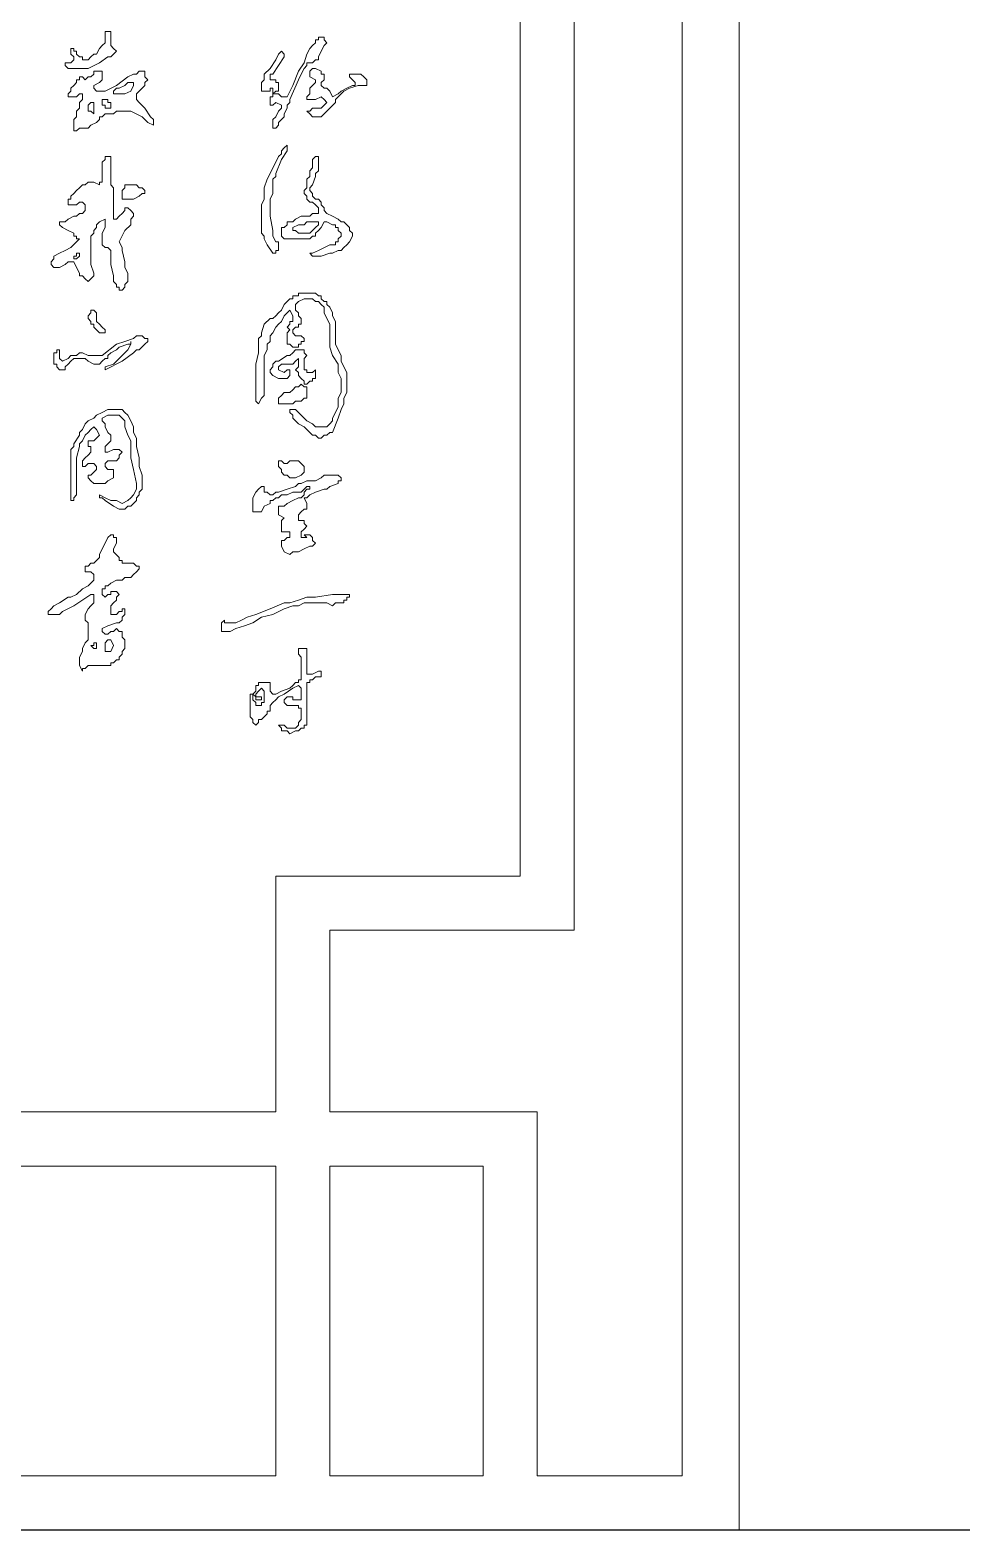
# Model space of a CAD drawing. Extents: x -66030 to 95157, y -13132 to 45879.
# Drawn here: x -44351 to -43072, y 24423 to 26483 of the extents above; entities that cross this region are included whole.
import ezdxf

# ---------------------------------------------------------------- set-up
doc = ezdxf.new("R2010")
doc.units = 0
doc.header["$LTSCALE"] = 100
doc.header["$MEASUREMENT"] = 0
doc.layers.get('0').update_dxf_attribs({"linetype": 'CONTINUOUS'})
doc.layers.add('3', color=11, linetype='CONTINUOUS')

msp = doc.modelspace()

# ---------------------------------------------------------------- linework, layer by layer
at = {"lineweight": 0}
for points in [[(-43376.7, 29164.4), (-43376.7, 29086.3), (-43376.7, 24496.8), (-43376.7, 24422.6), (-43454.8, 24422.6), (-45423.4, 24422.6), (-45497.6, 24422.6), (-45497.6, 24496.8), (-45497.6, 29086.3), (-45497.6, 29164.4), (-45497.6, 29164.4), (-43376.7, 29164.4), (-43376.7, 29164.4)], [(-43728.2, 28590.2), (-43654, 28590.2), (-43654, 28664.5), (-43654, 29086.3), (-43454.8, 29086.3), (-43454.8, 24496.8), (-43654, 24496.8), (-43654, 24922.5), (-43654, 24996.8), (-43728.2, 24996.8), (-43939.1, 24996.8), (-43939.1, 25246.7), (-43677.4, 25246.7), (-43603.2, 25246.7), (-43603.2, 25320.9), (-43603.2, 28266), (-43603.2, 28301.2), (-43603.2, 28340.3), (-43939.1, 28340.3), (-43939.1, 28590.2), (-43728.2, 28590.2)], [(-44302.4, 26434.1), (-44302.4, 26434.1), (-44302.4, 26438.1), (-44302.4, 26438.1), (-44298.5, 26438.1), (-44294.6, 26438.1), (-44290.7, 26442), (-44290.7, 26442), (-44290.7, 26442), (-44290.7, 26445.9), (-44290.7, 26445.9), (-44294.6, 26449.8), (-44294.6, 26449.8), (-44294.6, 26453.7), (-44294.6, 26457.6), (-44294.6, 26457.6), (-44290.7, 26457.6), (-44290.7, 26453.7), (-44286.8, 26453.7), (-44286.8, 26449.8), (-44282.8, 26445.9), (-44278.9, 26445.9), (-44278.9, 26442), (-44275, 26442), (-44271.1, 26442), (-44267.2, 26445.9), (-44267.2, 26445.9), (-44263.3, 26449.8), (-44259.4, 26449.8), (-44255.5, 26457.6), (-44251.6, 26461.5), (-44247.7, 26465.4), (-44247.7, 26469.3), (-44247.7, 26473.2), (-44247.7, 26473.2), (-44247.7, 26477.1), (-44247.7, 26481), (-44247.7, 26481), (-44243.8, 26481), (-44243.8, 26481), (-44243.8, 26481), (-44239.9, 26481), (-44239.9, 26481), (-44239.9, 26477.1), (-44239.9, 26477.1), (-44239.9, 26473.2), (-44239.9, 26469.3), (-44239.9, 26461.5), (-44239.9, 26461.5), (-44236, 26457.6), (-44232.1, 26453.7), (-44232.1, 26453.7), (-44232.1, 26453.7), (-44232.1, 26453.7), (-44236, 26449.8), (-44236, 26449.8), (-44239.9, 26445.9), (-44243.8, 26445.9), (-44255.5, 26438.1), (-44271.1, 26430.2), (-44275, 26430.2), (-44278.9, 26430.2), (-44282.8, 26430.2), (-44290.7, 26430.2), (-44294.6, 26430.2), (-44298.5, 26430.2), (-44298.5, 26430.2), (-44302.4, 26434.1)], [(-44017.2, 26352.1), (-44017.2, 26356), (-44017.2, 26359.9), (-44013.3, 26363.8), (-44009.4, 26371.7), (-44005.5, 26375.6), (-44005.5, 26379.5), (-44013.3, 26383.4), (-44017.2, 26379.5), (-44021.1, 26379.5), (-44021.1, 26383.4), (-44021.1, 26383.4), (-44021.1, 26387.3), (-44021.1, 26391.2), (-44021.1, 26391.2), (-44017.2, 26391.2), (-44017.2, 26395.1), (-44013.3, 26395.1), (-44013.3, 26395.1), (-44009.4, 26395.1), (-44005.5, 26391.2), (-44001.6, 26391.2), (-43997.7, 26391.2), (-43997.7, 26391.2), (-43997.7, 26391.2), (-43989.9, 26406.8), (-43982.1, 26426.3), (-43974.3, 26438.1), (-43970.4, 26449.8), (-43966.5, 26457.6), (-43962.6, 26461.5), (-43958.7, 26465.4), (-43958.7, 26469.3), (-43958.7, 26469.3), (-43954.7, 26469.3), (-43954.7, 26473.2), (-43950.8, 26473.2), (-43950.8, 26473.2), (-43946.9, 26473.2), (-43946.9, 26469.3), (-43946.9, 26469.3), (-43943, 26465.4), (-43946.9, 26461.5), (-43946.9, 26461.5), (-43950.8, 26453.7), (-43954.7, 26445.9), (-43954.7, 26442), (-43954.7, 26442), (-43958.7, 26442), (-43962.6, 26438.1), (-43966.5, 26438.1), (-43966.5, 26438.1), (-43970.4, 26438.1), (-43970.4, 26434.1), (-43974.3, 26430.2), (-43978.2, 26422.4), (-43982.1, 26414.6), (-43993.8, 26387.3), (-43993.8, 26383.4), (-43997.7, 26379.5), (-43997.7, 26375.6), (-44001.6, 26367.7), (-44001.6, 26363.8), (-44005.5, 26359.9), (-44009.4, 26356), (-44009.4, 26352.1), (-44009.4, 26352.1), (-44013.3, 26348.2), (-44013.3, 26348.2), (-44017.2, 26348.2), (-44017.2, 26352.1), (-44017.2, 26352.1), (-44017.2, 26352.1)], [(-44021.1, 26399), (-44029, 26399), (-44029, 26399), (-44032.9, 26399), (-44032.9, 26399), (-44032.9, 26402.9), (-44032.9, 26406.8), (-44032.9, 26406.8), (-44032.9, 26410.7), (-44029, 26414.6), (-44029, 26422.4), (-44021.1, 26430.2), (-44013.3, 26442), (-44009.4, 26449.8), (-44005.5, 26453.7), (-44005.5, 26453.7), (-44001.6, 26449.8), (-44001.6, 26449.8), (-44001.6, 26449.8), (-44001.6, 26449.8), (-44001.6, 26445.9), (-44017.2, 26422.4), (-44021.1, 26422.4), (-44021.1, 26418.5), (-44021.1, 26414.6), (-44021.1, 26414.6), (-44017.2, 26414.6), (-44017.2, 26414.6), (-44013.3, 26414.6), (-44013.3, 26410.7), (-44009.4, 26410.7), (-44009.4, 26406.8), (-44009.4, 26402.9), (-44009.4, 26402.9), (-44009.4, 26399), (-44013.3, 26399), (-44017.2, 26395.1), (-44017.2, 26402.9), (-44021.1, 26402.9), (-44021.1, 26399)], [(-44286.8, 26363.8), (-44286.8, 26367.7), (-44286.8, 26371.7), (-44282.8, 26375.6), (-44282.8, 26379.5), (-44282.8, 26383.4), (-44278.9, 26387.3), (-44278.9, 26391.2), (-44278.9, 26391.2), (-44278.9, 26395.1), (-44282.8, 26395.1), (-44286.8, 26391.2), (-44290.7, 26391.2), (-44294.6, 26391.2), (-44294.6, 26391.2), (-44298.5, 26391.2), (-44298.5, 26391.2), (-44298.5, 26395.1), (-44294.6, 26399), (-44294.6, 26402.9), (-44294.6, 26402.9), (-44290.7, 26406.8), (-44286.8, 26410.7), (-44286.8, 26414.6), (-44282.8, 26414.6), (-44282.8, 26418.5), (-44282.8, 26418.5), (-44282.8, 26418.5), (-44278.9, 26418.5), (-44275, 26414.6), (-44275, 26414.6), (-44275, 26414.6), (-44271.1, 26418.5), (-44267.2, 26418.5), (-44263.3, 26422.4), (-44263.3, 26426.3), (-44259.4, 26426.3), (-44255.5, 26426.3), (-44255.5, 26426.3), (-44251.6, 26426.3), (-44251.6, 26422.4), (-44251.6, 26418.5), (-44251.6, 26418.5), (-44251.6, 26418.5), (-44251.6, 26414.6), (-44251.6, 26414.6), (-44255.5, 26410.7), (-44255.5, 26410.7), (-44263.3, 26406.8), (-44263.3, 26402.9), (-44263.3, 26402.9), (-44259.4, 26399), (-44259.4, 26399), (-44251.6, 26399), (-44247.7, 26399), (-44232.1, 26406.8), (-44216.4, 26418.5), (-44216.4, 26418.5), (-44208.6, 26422.4), (-44204.7, 26422.4), (-44200.8, 26426.3), (-44196.9, 26426.3), (-44193, 26426.3), (-44193, 26426.3), (-44193, 26422.4), (-44193, 26422.4), (-44193, 26418.5), (-44189.1, 26414.6), (-44193, 26410.7), (-44193, 26406.8), (-44200.8, 26399), (-44204.7, 26395.1), (-44204.7, 26391.2), (-44204.7, 26387.3), (-44200.8, 26383.4), (-44193, 26375.6), (-44185.2, 26363.8), (-44181.3, 26359.9), (-44181.3, 26356), (-44181.3, 26352.1), (-44181.3, 26352.1), (-44181.3, 26352.1), (-44181.3, 26352.1), (-44181.3, 26352.1), (-44189.1, 26356), (-44196.9, 26363.8), (-44212.5, 26371.7), (-44216.4, 26371.7), (-44220.4, 26371.7), (-44220.4, 26371.7), (-44232.1, 26371.7), (-44236, 26367.7), (-44239.9, 26367.7), (-44247.7, 26367.7), (-44251.6, 26363.8), (-44255.5, 26363.8), (-44255.5, 26363.8), (-44255.5, 26359.9), (-44259.4, 26356), (-44259.4, 26356), (-44259.4, 26356), (-44267.2, 26352.1), (-44271.1, 26348.2), (-44271.1, 26348.2), (-44271.1, 26348.2), (-44275, 26348.2), (-44278.9, 26348.2), (-44282.8, 26348.2), (-44286.8, 26344.3), (-44286.8, 26344.3), (-44290.7, 26344.3), (-44290.7, 26348.2), (-44290.7, 26348.2), (-44290.7, 26352.1), (-44290.7, 26356), (-44290.7, 26359.9), (-44286.8, 26363.8)], [(-43954.7, 26375.6), (-43950.8, 26375.6), (-43946.9, 26379.5), (-43946.9, 26379.5), (-43943, 26383.4), (-43946.9, 26387.3), (-43946.9, 26387.3), (-43950.8, 26391.2), (-43950.8, 26391.2), (-43950.8, 26391.2), (-43958.7, 26387.3), (-43962.6, 26387.3), (-43966.5, 26387.3), (-43966.5, 26387.3), (-43970.4, 26387.3), (-43970.4, 26391.2), (-43966.5, 26395.1), (-43966.5, 26402.9), (-43962.6, 26406.8), (-43958.7, 26410.7), (-43958.7, 26414.6), (-43966.5, 26418.5), (-43966.5, 26418.5), (-43966.5, 26422.4), (-43966.5, 26422.4), (-43966.5, 26422.4), (-43966.5, 26426.3), (-43966.5, 26426.3), (-43962.6, 26430.2), (-43962.6, 26430.2), (-43958.7, 26430.2), (-43958.7, 26430.2), (-43958.7, 26430.2), (-43950.8, 26426.3), (-43950.8, 26422.4), (-43950.8, 26422.4), (-43946.9, 26422.4), (-43946.9, 26418.5), (-43946.9, 26414.6), (-43946.9, 26414.6), (-43950.8, 26410.7), (-43950.8, 26406.8), (-43950.8, 26406.8), (-43946.9, 26402.9), (-43943, 26402.9), (-43939.1, 26399), (-43939.1, 26399), (-43935.2, 26391.2), (-43927.4, 26395.1), (-43923.5, 26399), (-43915.7, 26402.9), (-43907.9, 26406.8), (-43907.9, 26406.8), (-43907.9, 26406.8), (-43904, 26406.8), (-43904, 26410.7), (-43911.8, 26418.5), (-43911.8, 26422.4), (-43911.8, 26422.4), (-43907.9, 26422.4), (-43904, 26422.4), (-43900.1, 26422.4), (-43900.1, 26422.4), (-43896.2, 26422.4), (-43892.3, 26418.5), (-43892.3, 26418.5), (-43888.3, 26414.6), (-43888.3, 26414.6), (-43888.3, 26410.7), (-43888.3, 26406.8), (-43888.3, 26406.8), (-43892.3, 26406.8), (-43892.3, 26406.8), (-43892.3, 26406.8), (-43896.2, 26406.8), (-43900.1, 26406.8), (-43911.8, 26402.9), (-43919.6, 26399), (-43923.5, 26395.1), (-43927.4, 26391.2), (-43931.3, 26387.3), (-43931.3, 26383.4), (-43939.1, 26375.6), (-43943, 26371.7), (-43946.9, 26367.7), (-43950.8, 26363.8), (-43954.7, 26363.8), (-43954.7, 26363.8), (-43954.7, 26363.8), (-43962.6, 26363.8), (-43966.5, 26367.7), (-43966.5, 26367.7), (-43970.4, 26371.7), (-43970.4, 26371.7), (-43970.4, 26371.7), (-43966.5, 26371.7), (-43966.5, 26371.7), (-43962.6, 26375.6), (-43958.7, 26375.6), (-43954.7, 26375.6)], [(-44236, 26395.1), (-44236, 26399), (-44236, 26399), (-44232.1, 26402.9), (-44228.2, 26402.9), (-44220.4, 26406.8), (-44216.4, 26410.7), (-44216.4, 26410.7), (-44212.5, 26410.7), (-44208.6, 26410.7), (-44208.6, 26406.8), (-44208.6, 26406.8), (-44212.5, 26399), (-44220.4, 26395.1), (-44220.4, 26395.1), (-44224.3, 26395.1), (-44228.2, 26395.1), (-44232.1, 26395.1), (-44236, 26395.1), (-44236, 26395.1)], [(-44267.2, 26383.4), (-44263.3, 26383.4), (-44263.3, 26383.4), (-44263.3, 26375.6), (-44263.3, 26371.7), (-44263.3, 26367.7), (-44267.2, 26371.7), (-44271.1, 26371.7), (-44271.1, 26371.7), (-44271.1, 26375.6), (-44271.1, 26375.6), (-44271.1, 26379.5), (-44267.2, 26383.4), (-44267.2, 26383.4), (-44267.2, 26383.4), (-44267.2, 26383.4)], [(-44251.6, 26379.5), (-44251.6, 26383.4), (-44251.6, 26383.4), (-44251.6, 26387.3), (-44247.7, 26387.3), (-44243.8, 26387.3), (-44243.8, 26383.4), (-44239.9, 26383.4), (-44239.9, 26379.5), (-44239.9, 26379.5), (-44239.9, 26375.6), (-44243.8, 26375.6), (-44243.8, 26375.6), (-44247.7, 26375.6), (-44247.7, 26375.6), (-44247.7, 26379.5), (-44251.6, 26379.5)], [(-44017.2, 26176.4), (-44017.2, 26176.4), (-44025.1, 26188.1), (-44029, 26195.9), (-44029, 26199.8), (-44032.9, 26203.7), (-44032.9, 26207.6), (-44032.9, 26211.5), (-44032.9, 26223.2), (-44032.9, 26242.8), (-44029, 26250.6), (-44029, 26258.4), (-44029, 26266.2), (-44025.1, 26277.9), (-44021.1, 26285.7), (-44017.2, 26293.5), (-44013.3, 26301.3), (-44009.4, 26309.2), (-44005.5, 26313.1), (-44005.5, 26317), (-44001.6, 26320.9), (-43997.7, 26324.8), (-43997.7, 26320.9), (-43997.7, 26317), (-44005.5, 26305.3), (-44013.3, 26285.7), (-44013.3, 26281.8), (-44017.2, 26277.9), (-44017.2, 26270.1), (-44017.2, 26258.4), (-44021.1, 26250.6), (-44021.1, 26246.7), (-44021.1, 26238.8), (-44021.1, 26227.1), (-44017.2, 26207.6), (-44017.2, 26203.7), (-44017.2, 26203.7), (-44017.2, 26199.8), (-44013.3, 26192), (-44009.4, 26192), (-44009.4, 26188.1), (-44009.4, 26188.1), (-44009.4, 26184.2), (-44009.4, 26180.3), (-44013.3, 26180.3), (-44013.3, 26176.4), (-44013.3, 26176.4), (-44017.2, 26176.4)], [(-44239.9, 26160.7), (-44239.9, 26168.5), (-44239.9, 26176.4), (-44239.9, 26180.3), (-44243.8, 26184.2), (-44243.8, 26184.2), (-44247.7, 26184.2), (-44251.6, 26188.1), (-44251.6, 26188.1), (-44251.6, 26188.1), (-44251.6, 26192), (-44251.6, 26199.8), (-44251.6, 26203.7), (-44247.7, 26211.5), (-44247.7, 26215.4), (-44247.7, 26219.3), (-44247.7, 26219.3), (-44247.7, 26223.2), (-44247.7, 26223.2), (-44247.7, 26223.2), (-44255.5, 26219.3), (-44259.4, 26215.4), (-44259.4, 26211.5), (-44263.3, 26207.6), (-44263.3, 26203.7), (-44267.2, 26199.8), (-44267.2, 26188.1), (-44267.2, 26180.3), (-44267.2, 26176.4), (-44267.2, 26176.4), (-44267.2, 26168.5), (-44267.2, 26164.6), (-44267.2, 26160.7), (-44263.3, 26149), (-44263.3, 26145.1), (-44267.2, 26141.2), (-44267.2, 26141.2), (-44267.2, 26141.2), (-44267.2, 26141.2), (-44271.1, 26137.3), (-44275, 26141.2), (-44278.9, 26145.1), (-44282.8, 26145.1), (-44282.8, 26149), (-44286.8, 26156.8), (-44290.7, 26164.6), (-44294.6, 26164.6), (-44298.5, 26164.6), (-44298.5, 26164.6), (-44302.4, 26160.7), (-44302.4, 26160.7), (-44310.2, 26156.8), (-44310.2, 26156.8), (-44314.1, 26156.8), (-44318, 26156.8), (-44318, 26156.8), (-44318, 26156.8), (-44321.9, 26160.7), (-44321.9, 26164.6), (-44321.9, 26164.6), (-44318, 26168.5), (-44318, 26172.4), (-44318, 26172.4), (-44310.2, 26176.4), (-44302.4, 26180.3), (-44294.6, 26184.2), (-44286.8, 26192), (-44286.8, 26192), (-44286.8, 26192), (-44282.8, 26195.9), (-44282.8, 26195.9), (-44286.8, 26195.9), (-44286.8, 26199.8), (-44290.7, 26199.8), (-44290.7, 26203.7), (-44298.5, 26207.6), (-44306.3, 26211.5), (-44306.3, 26211.5), (-44310.2, 26215.4), (-44310.2, 26215.4), (-44310.2, 26219.3), (-44306.3, 26219.3), (-44306.3, 26219.3), (-44302.4, 26219.3), (-44298.5, 26223.2), (-44290.7, 26227.1), (-44286.8, 26227.1), (-44282.8, 26231), (-44278.9, 26231), (-44275, 26234.9), (-44275, 26238.8), (-44275, 26242.8), (-44275, 26242.8), (-44275, 26242.8), (-44278.9, 26246.7), (-44282.8, 26246.7), (-44286.8, 26242.8), (-44290.7, 26242.8), (-44294.6, 26242.8), (-44298.5, 26242.8), (-44298.5, 26242.8), (-44298.5, 26242.8), (-44298.5, 26246.7), (-44298.5, 26250.6), (-44294.6, 26250.6), (-44294.6, 26254.5), (-44290.7, 26258.4), (-44286.8, 26262.3), (-44282.8, 26266.2), (-44278.9, 26270.1), (-44275, 26270.1), (-44271.1, 26274), (-44267.2, 26274), (-44263.3, 26274), (-44255.5, 26270.1), (-44255.5, 26274), (-44251.6, 26274), (-44251.6, 26274), (-44251.6, 26277.9), (-44251.6, 26281.8), (-44251.6, 26281.8), (-44251.6, 26281.8), (-44251.6, 26293.5), (-44251.6, 26301.3), (-44247.7, 26305.3), (-44247.7, 26309.2), (-44247.7, 26309.2), (-44243.8, 26309.2), (-44243.8, 26309.2), (-44243.8, 26309.2), (-44239.9, 26309.2), (-44239.9, 26305.3), (-44239.9, 26301.3), (-44239.9, 26289.6), (-44239.9, 26281.8), (-44239.9, 26274), (-44239.9, 26274), (-44239.9, 26270.1), (-44236, 26266.2), (-44236, 26258.4), (-44236, 26250.6), (-44236, 26242.8), (-44236, 26238.8), (-44236, 26231), (-44236, 26227.1), (-44236, 26227.1), (-44236, 26223.2), (-44232.1, 26223.2), (-44232.1, 26223.2), (-44228.2, 26227.1), (-44224.3, 26231), (-44220.4, 26234.9), (-44220.4, 26238.8), (-44220.4, 26238.8), (-44220.4, 26238.8), (-44220.4, 26238.8), (-44220.4, 26238.8), (-44216.4, 26238.8), (-44216.4, 26238.8), (-44212.5, 26234.9), (-44212.5, 26234.9), (-44208.6, 26231), (-44208.6, 26227.1), (-44212.5, 26223.2), (-44212.5, 26215.4), (-44220.4, 26207.6), (-44228.2, 26192), (-44224.3, 26184.2), (-44224.3, 26180.3), (-44220.4, 26164.6), (-44220.4, 26156.8), (-44216.4, 26149), (-44216.4, 26145.1), (-44216.4, 26141.2), (-44216.4, 26137.3), (-44220.4, 26133.4), (-44220.4, 26129.5), (-44224.3, 26125.6), (-44228.2, 26125.6), (-44228.2, 26129.5), (-44232.1, 26129.5), (-44232.1, 26133.4), (-44236, 26137.3), (-44236, 26145.1), (-44239.9, 26160.7)], [(-43927.4, 26211.5), (-43931.3, 26211.5), (-43931.3, 26215.4), (-43935.2, 26215.4), (-43943, 26219.3), (-43943, 26219.3), (-43946.9, 26219.3), (-43950.8, 26211.5), (-43954.7, 26207.6), (-43958.7, 26203.7), (-43958.7, 26199.8), (-43962.6, 26199.8), (-43966.5, 26195.9), (-43970.4, 26195.9), (-43974.3, 26195.9), (-43978.2, 26195.9), (-43982.1, 26195.9), (-43986, 26195.9), (-43989.9, 26195.9), (-43997.7, 26195.9), (-44001.6, 26195.9), (-44001.6, 26195.9), (-44005.5, 26199.8), (-44005.5, 26199.8), (-44005.5, 26203.7), (-44005.5, 26203.7), (-44005.5, 26207.6), (-44005.5, 26211.5), (-44001.6, 26211.5), (-43997.7, 26215.4), (-43997.7, 26219.3), (-43989.9, 26219.3), (-43986, 26223.2), (-43978.2, 26227.1), (-43974.3, 26227.1), (-43966.5, 26227.1), (-43962.6, 26231), (-43958.7, 26231), (-43958.7, 26231), (-43954.7, 26231), (-43954.7, 26231), (-43954.7, 26234.9), (-43954.7, 26234.9), (-43954.7, 26238.8), (-43958.7, 26242.8), (-43958.7, 26242.8), (-43962.6, 26246.7), (-43966.5, 26246.7), (-43970.4, 26250.6), (-43970.4, 26250.6), (-43970.4, 26250.6), (-43970.4, 26254.5), (-43974.3, 26258.4), (-43974.3, 26262.3), (-43970.4, 26266.2), (-43970.4, 26270.1), (-43970.4, 26277.9), (-43966.5, 26281.8), (-43966.5, 26289.6), (-43962.6, 26293.5), (-43962.6, 26301.3), (-43962.6, 26305.3), (-43958.7, 26309.2), (-43958.7, 26309.2), (-43958.7, 26309.2), (-43958.7, 26309.2), (-43954.7, 26309.2), (-43954.7, 26309.2), (-43954.7, 26305.3), (-43954.7, 26301.3), (-43954.7, 26297.4), (-43954.7, 26289.6), (-43958.7, 26285.7), (-43958.7, 26281.8), (-43962.6, 26270.1), (-43966.5, 26266.2), (-43966.5, 26262.3), (-43966.5, 26262.3), (-43966.5, 26262.3), (-43962.6, 26258.4), (-43962.6, 26254.5), (-43958.7, 26250.6), (-43954.7, 26250.6), (-43950.8, 26246.7), (-43950.8, 26242.8), (-43946.9, 26238.8), (-43946.9, 26234.9), (-43943, 26231), (-43935.2, 26227.1), (-43927.4, 26223.2), (-43923.5, 26219.3), (-43919.6, 26219.3), (-43915.7, 26215.4), (-43911.8, 26211.5), (-43911.8, 26207.6), (-43907.9, 26203.7), (-43907.9, 26203.7), (-43907.9, 26199.8), (-43907.9, 26199.8), (-43911.8, 26192), (-43915.7, 26188.1), (-43919.6, 26184.2), (-43923.5, 26180.3), (-43927.4, 26180.3), (-43935.2, 26176.4), (-43939.1, 26176.4), (-43950.8, 26172.4), (-43954.7, 26172.4), (-43958.7, 26172.4), (-43962.6, 26172.4), (-43966.5, 26176.4), (-43962.6, 26176.4), (-43962.6, 26176.4), (-43954.7, 26180.3), (-43939.1, 26188.1), (-43931.3, 26188.1), (-43931.3, 26188.1), (-43931.3, 26192), (-43927.4, 26192), (-43927.4, 26195.9), (-43923.5, 26199.8), (-43923.5, 26203.7), (-43923.5, 26203.7), (-43927.4, 26207.6), (-43927.4, 26207.6), (-43927.4, 26211.5)], [(-44224.3, 26254.5), (-44224.3, 26254.5), (-44224.3, 26258.4), (-44224.3, 26262.3), (-44220.4, 26266.2), (-44220.4, 26270.1), (-44216.4, 26270.1), (-44212.5, 26270.1), (-44212.5, 26270.1), (-44208.6, 26270.1), (-44204.7, 26270.1), (-44200.8, 26266.2), (-44196.9, 26266.2), (-44193, 26262.3), (-44193, 26258.4), (-44196.9, 26258.4), (-44196.9, 26258.4), (-44200.8, 26254.5), (-44200.8, 26254.5), (-44208.6, 26250.6), (-44208.6, 26250.6), (-44212.5, 26250.6), (-44212.5, 26250.6), (-44216.4, 26250.6), (-44224.3, 26250.6), (-44224.3, 26250.6), (-44224.3, 26254.5)], [(-43989.9, 26207.6), (-43989.9, 26211.5), (-43982.1, 26215.4), (-43974.3, 26215.4), (-43970.4, 26219.3), (-43962.6, 26219.3), (-43958.7, 26219.3), (-43954.7, 26219.3), (-43954.7, 26219.3), (-43954.7, 26215.4), (-43958.7, 26211.5), (-43958.7, 26211.5), (-43962.6, 26207.6), (-43962.6, 26207.6), (-43966.5, 26203.7), (-43974.3, 26203.7), (-43974.3, 26203.7), (-43978.2, 26203.7), (-43982.1, 26203.7), (-43982.1, 26203.7), (-43986, 26207.6), (-43989.9, 26207.6)], [(-44290.7, 26168.5), (-44290.7, 26172.4), (-44290.7, 26172.4), (-44286.8, 26172.4), (-44286.8, 26176.4), (-44286.8, 26176.4), (-44282.8, 26176.4), (-44282.8, 26176.4), (-44282.8, 26172.4), (-44282.8, 26172.4), (-44282.8, 26172.4), (-44282.8, 26172.4), (-44286.8, 26168.5), (-44290.7, 26168.5)], [(-43962.6, 25926.4), (-43962.6, 25926.4), (-43962.6, 25926.4), (-43966.5, 25930.3), (-43970.4, 25934.2), (-43974.3, 25938.1), (-43982.1, 25942), (-43986, 25945.9), (-43989.9, 25949.8), (-43989.9, 25953.7), (-43993.8, 25957.6), (-43993.8, 25961.5), (-43989.9, 25961.5), (-43989.9, 25961.5), (-43986, 25961.5), (-43982.1, 25957.6), (-43978.2, 25953.7), (-43974.3, 25949.8), (-43970.4, 25945.9), (-43962.6, 25942), (-43958.7, 25938.1), (-43954.7, 25938.1), (-43950.8, 25938.1), (-43946.9, 25938.1), (-43943, 25938.1), (-43943, 25938.1), (-43939.1, 25942), (-43939.1, 25942), (-43935.2, 25945.9), (-43935.2, 25949.8), (-43931.3, 25957.6), (-43927.4, 25965.4), (-43927.4, 25977.1), (-43923.5, 25985), (-43923.5, 25992.8), (-43923.5, 26000.6), (-43923.5, 26004.5), (-43927.4, 26012.3), (-43927.4, 26016.2), (-43927.4, 26024), (-43935.2, 26035.7), (-43939.1, 26047.5), (-43939.1, 26055.3), (-43939.1, 26067), (-43939.1, 26078.7), (-43939.1, 26078.7), (-43939.1, 26078.7), (-43943, 26086.5), (-43946.9, 26094.3), (-43946.9, 26102.1), (-43950.8, 26106), (-43950.8, 26106), (-43954.7, 26110), (-43954.7, 26110), (-43958.7, 26110), (-43962.6, 26113.9), (-43970.4, 26113.9), (-43970.4, 26113.9), (-43970.4, 26113.9), (-43974.3, 26113.9), (-43974.3, 26113.9), (-43982.1, 26110), (-43986, 26106), (-43986, 26106), (-43986, 26106), (-43986, 26102.1), (-43986, 26102.1), (-43986, 26102.1), (-43986, 26098.2), (-43982.1, 26094.3), (-43982.1, 26094.3), (-43982.1, 26090.4), (-43978.2, 26086.5), (-43978.2, 26082.6), (-43978.2, 26078.7), (-43982.1, 26078.7), (-43982.1, 26074.8), (-43986, 26074.8), (-43989.9, 26070.9), (-43989.9, 26067), (-43989.9, 26067), (-43986, 26063.1), (-43986, 26063.1), (-43978.2, 26063.1), (-43978.2, 26063.1), (-43978.2, 26063.1), (-43974.3, 26059.2), (-43974.3, 26059.2), (-43974.3, 26055.3), (-43978.2, 26055.3), (-43978.2, 26051.4), (-43982.1, 26051.4), (-43982.1, 26047.5), (-43986, 26047.5), (-43989.9, 26047.5), (-43993.8, 26051.4), (-43997.7, 26051.4), (-43997.7, 26055.3), (-43997.7, 26059.2), (-43997.7, 26067), (-43993.8, 26070.9), (-43997.7, 26074.8), (-43997.7, 26074.8), (-43993.8, 26078.7), (-43993.8, 26082.6), (-43989.9, 26082.6), (-43989.9, 26086.5), (-43989.9, 26090.4), (-43993.8, 26098.2), (-43997.7, 26094.3), (-44001.6, 26090.4), (-44005.5, 26082.6), (-44009.4, 26078.7), (-44013.3, 26074.8), (-44017.2, 26067), (-44021.1, 26063.1), (-44021.1, 26055.3), (-44025.1, 26051.4), (-44025.1, 26047.5), (-44025.1, 26043.6), (-44029, 26035.7), (-44029, 26027.9), (-44029, 26016.2), (-44029, 25996.7), (-44029, 25988.9), (-44029, 25985), (-44029, 25981.1), (-44032.9, 25977.1), (-44036.8, 25969.3), (-44036.8, 25969.3), (-44036.8, 25969.3), (-44040.7, 25973.2), (-44040.7, 25977.1), (-44040.7, 25996.7), (-44040.7, 26024), (-44036.8, 26039.6), (-44036.8, 26047.5), (-44036.8, 26051.4), (-44036.8, 26059.2), (-44032.9, 26063.1), (-44032.9, 26067), (-44029, 26078.7), (-44021.1, 26086.5), (-44021.1, 26086.5), (-44021.1, 26086.5), (-44021.1, 26086.5), (-44021.1, 26086.5), (-44017.2, 26086.5), (-44013.3, 26090.4), (-44013.3, 26090.4), (-44009.4, 26094.3), (-44005.5, 26098.2), (-44001.6, 26106), (-43997.7, 26110), (-43993.8, 26113.9), (-43989.9, 26113.9), (-43989.9, 26117.8), (-43986, 26117.8), (-43982.1, 26117.8), (-43982.1, 26121.7), (-43974.3, 26121.7), (-43970.4, 26121.7), (-43962.6, 26121.7), (-43958.7, 26121.7), (-43954.7, 26117.8), (-43950.8, 26117.8), (-43950.8, 26113.9), (-43946.9, 26110), (-43943, 26110), (-43943, 26106), (-43939.1, 26102.1), (-43935.2, 26094.3), (-43935.2, 26090.4), (-43931.3, 26082.6), (-43931.3, 26074.8), (-43931.3, 26059.2), (-43931.3, 26051.4), (-43927.4, 26043.6), (-43923.5, 26035.7), (-43923.5, 26027.9), (-43919.6, 26020.1), (-43915.7, 26012.3), (-43915.7, 26004.5), (-43915.7, 25996.7), (-43915.7, 25988.9), (-43915.7, 25985), (-43919.6, 25977.1), (-43919.6, 25969.3), (-43923.5, 25961.5), (-43927.4, 25949.8), (-43935.2, 25930.3), (-43939.1, 25930.3), (-43943, 25926.4), (-43946.9, 25926.4), (-43946.9, 25926.4), (-43950.8, 25922.5), (-43954.7, 25922.5), (-43958.7, 25926.4), (-43962.6, 25926.4)], [(-44271.1, 26086.5), (-44271.1, 26090.4), (-44267.2, 26094.3), (-44267.2, 26094.3), (-44267.2, 26098.2), (-44263.3, 26098.2), (-44263.3, 26098.2), (-44263.3, 26098.2), (-44259.4, 26094.3), (-44259.4, 26094.3), (-44259.4, 26090.4), (-44259.4, 26086.5), (-44259.4, 26086.5), (-44259.4, 26082.6), (-44255.5, 26078.7), (-44251.6, 26074.8), (-44247.7, 26070.9), (-44247.7, 26067), (-44247.7, 26067), (-44247.7, 26067), (-44247.7, 26067), (-44251.6, 26067), (-44255.5, 26067), (-44259.4, 26070.9), (-44263.3, 26074.8), (-44263.3, 26078.7), (-44267.2, 26078.7), (-44267.2, 26082.6), (-44271.1, 26086.5)], [(-44314.1, 26043.6), (-44310.2, 26043.6), (-44310.2, 26043.6), (-44310.2, 26039.6), (-44310.2, 26035.7), (-44310.2, 26031.8), (-44310.2, 26031.8), (-44310.2, 26031.8), (-44306.3, 26027.9), (-44298.5, 26031.8), (-44294.6, 26035.7), (-44290.7, 26035.7), (-44286.8, 26035.7), (-44282.8, 26039.6), (-44278.9, 26039.6), (-44271.1, 26035.7), (-44259.4, 26035.7), (-44259.4, 26035.7), (-44255.5, 26035.7), (-44255.5, 26035.7), (-44251.6, 26035.7), (-44232.1, 26051.4), (-44220.4, 26055.3), (-44208.6, 26059.2), (-44204.7, 26063.1), (-44200.8, 26063.1), (-44200.8, 26063.1), (-44196.9, 26063.1), (-44193, 26059.2), (-44193, 26059.2), (-44189.1, 26059.2), (-44189.1, 26055.3), (-44189.1, 26055.3), (-44189.1, 26055.3), (-44193, 26051.4), (-44193, 26051.4), (-44200.8, 26043.6), (-44204.7, 26043.6), (-44204.7, 26043.6), (-44208.6, 26039.6), (-44208.6, 26039.6), (-44224.3, 26027.9), (-44247.7, 26016.2), (-44247.7, 26020.1), (-44236, 26024), (-44228.2, 26031.8), (-44224.3, 26035.7), (-44220.4, 26039.6), (-44216.4, 26043.6), (-44212.5, 26051.4), (-44212.5, 26051.4), (-44212.5, 26051.4), (-44212.5, 26051.4), (-44212.5, 26055.3), (-44212.5, 26051.4), (-44216.4, 26051.4), (-44228.2, 26047.5), (-44232.1, 26043.6), (-44239.9, 26039.6), (-44239.9, 26039.6), (-44243.8, 26035.7), (-44243.8, 26031.8), (-44247.7, 26031.8), (-44251.6, 26027.9), (-44255.5, 26024), (-44255.5, 26024), (-44259.4, 26024), (-44259.4, 26024), (-44263.3, 26024), (-44271.1, 26027.9), (-44275, 26031.8), (-44278.9, 26031.8), (-44282.8, 26031.8), (-44286.8, 26031.8), (-44290.7, 26031.8), (-44294.6, 26027.9), (-44298.5, 26024), (-44298.5, 26024), (-44302.4, 26020.1), (-44302.4, 26016.2), (-44306.3, 26016.2), (-44306.3, 26016.2), (-44306.3, 26016.2), (-44310.2, 26016.2), (-44314.1, 26020.1), (-44314.1, 26024), (-44318, 26024), (-44318, 26027.9), (-44318, 26031.8), (-44318, 26035.7), (-44318, 26039.6), (-44314.1, 26039.6), (-44314.1, 26043.6)], [(-43982.1, 26024), (-43982.1, 26024), (-43982.1, 26027.9), (-43982.1, 26027.9), (-43982.1, 26031.8), (-43986, 26027.9), (-43989.9, 26024), (-43989.9, 26024), (-43997.7, 26024), (-43997.7, 26024), (-44001.6, 26024), (-44001.6, 26024), (-44005.5, 26024), (-44009.4, 26020.1), (-44009.4, 26016.2), (-44009.4, 26016.2), (-44009.4, 26016.2), (-44009.4, 26016.2), (-44001.6, 26012.3), (-44001.6, 26012.3), (-44001.6, 26012.3), (-43997.7, 26016.2), (-43993.8, 26016.2), (-43993.8, 26016.2), (-43993.8, 26016.2), (-43993.8, 26012.3), (-43993.8, 26008.4), (-43993.8, 26008.4), (-43997.7, 26004.5), (-43997.7, 26004.5), (-44001.6, 26004.5), (-44001.6, 26004.5), (-44005.5, 26004.5), (-44005.5, 26004.5), (-44009.4, 26004.5), (-44017.2, 26008.4), (-44017.2, 26008.4), (-44021.1, 26012.3), (-44021.1, 26016.2), (-44021.1, 26016.2), (-44017.2, 26020.1), (-44017.2, 26020.1), (-44017.2, 26024), (-44013.3, 26027.9), (-44009.4, 26027.9), (-43997.7, 26035.7), (-43993.8, 26035.7), (-43989.9, 26039.6), (-43986, 26043.6), (-43982.1, 26043.6), (-43982.1, 26043.6), (-43978.2, 26043.6), (-43978.2, 26043.6), (-43974.3, 26043.6), (-43974.3, 26039.6), (-43974.3, 26039.6), (-43970.4, 26035.7), (-43970.4, 26035.7), (-43974.3, 26031.8), (-43974.3, 26027.9), (-43974.3, 26024), (-43974.3, 26020.1), (-43974.3, 26016.2), (-43974.3, 26016.2), (-43974.3, 26016.2), (-43970.4, 26016.2), (-43970.4, 26012.3), (-43966.5, 26012.3), (-43966.5, 26012.3), (-43966.5, 26012.3), (-43966.5, 26012.3), (-43962.6, 26012.3), (-43958.7, 26016.2), (-43958.7, 26012.3), (-43958.7, 26012.3), (-43958.7, 26008.4), (-43958.7, 26008.4), (-43958.7, 26004.5), (-43962.6, 26004.5), (-43962.6, 26000.6), (-43966.5, 26000.6), (-43970.4, 25996.7), (-43974.3, 25996.7), (-43974.3, 26000.6), (-43978.2, 26004.5), (-43982.1, 26008.4), (-43982.1, 26012.3), (-43986, 26016.2), (-43982.1, 26020.1), (-43982.1, 26024)], [(-44009.4, 25973.2), (-44009.4, 25973.2), (-44009.4, 25977.1), (-44005.5, 25981.1), (-44001.6, 25985), (-43993.8, 25985), (-43989.9, 25988.9), (-43986, 25992.8), (-43982.1, 25992.8), (-43978.2, 25996.7), (-43978.2, 25996.7), (-43974.3, 25992.8), (-43974.3, 25992.8), (-43970.4, 25992.8), (-43970.4, 25988.9), (-43970.4, 25988.9), (-43970.4, 25988.9), (-43970.4, 25985), (-43970.4, 25985), (-43970.4, 25981.1), (-43970.4, 25977.1), (-43974.3, 25977.1), (-43978.2, 25973.2), (-43982.1, 25973.2), (-43982.1, 25973.2), (-43982.1, 25973.2), (-43986, 25973.2), (-43989.9, 25969.3), (-43997.7, 25969.3), (-44001.6, 25969.3), (-44005.5, 25969.3), (-44009.4, 25969.3), (-44009.4, 25969.3), (-44009.4, 25969.3), (-44009.4, 25973.2)], [(-44236, 25828.7), (-44247.7, 25836.5), (-44251.6, 25840.4), (-44255.5, 25840.4), (-44255.5, 25844.3), (-44255.5, 25844.3), (-44247.7, 25840.4), (-44239.9, 25836.5), (-44232.1, 25836.5), (-44224.3, 25832.6), (-44224.3, 25832.6), (-44216.4, 25836.5), (-44212.5, 25840.4), (-44212.5, 25840.4), (-44208.6, 25844.3), (-44208.6, 25844.3), (-44204.7, 25852.2), (-44204.7, 25856.1), (-44204.7, 25860), (-44208.6, 25879.5), (-44212.5, 25895.1), (-44212.5, 25910.7), (-44212.5, 25918.6), (-44216.4, 25926.4), (-44220.4, 25938.1), (-44220.4, 25945.9), (-44224.3, 25949.8), (-44228.2, 25953.7), (-44232.1, 25953.7), (-44232.1, 25953.7), (-44236, 25953.7), (-44239.9, 25953.7), (-44243.8, 25953.7), (-44251.6, 25949.8), (-44251.6, 25945.9), (-44247.7, 25942), (-44247.7, 25938.1), (-44243.8, 25930.3), (-44239.9, 25926.4), (-44239.9, 25922.5), (-44239.9, 25922.5), (-44239.9, 25918.6), (-44239.9, 25918.6), (-44239.9, 25918.6), (-44247.7, 25910.7), (-44247.7, 25906.8), (-44247.7, 25902.9), (-44243.8, 25902.9), (-44236, 25906.8), (-44232.1, 25906.8), (-44228.2, 25906.8), (-44228.2, 25906.8), (-44228.2, 25906.8), (-44228.2, 25906.8), (-44224.3, 25902.9), (-44224.3, 25902.9), (-44228.2, 25899), (-44228.2, 25895.1), (-44232.1, 25891.2), (-44232.1, 25891.2), (-44236, 25891.2), (-44239.9, 25891.2), (-44243.8, 25891.2), (-44247.7, 25887.3), (-44247.7, 25887.3), (-44247.7, 25883.4), (-44247.7, 25883.4), (-44247.7, 25883.4), (-44243.8, 25879.5), (-44239.9, 25879.5), (-44239.9, 25879.5), (-44239.9, 25879.5), (-44236, 25879.5), (-44236, 25875.6), (-44236, 25875.6), (-44236, 25871.7), (-44236, 25867.8), (-44236, 25867.8), (-44243.8, 25863.9), (-44247.7, 25860), (-44255.5, 25860), (-44259.4, 25860), (-44263.3, 25860), (-44263.3, 25860), (-44267.2, 25863.9), (-44271.1, 25867.8), (-44271.1, 25871.7), (-44267.2, 25871.7), (-44267.2, 25871.7), (-44263.3, 25875.6), (-44263.3, 25875.6), (-44259.4, 25879.5), (-44259.4, 25879.5), (-44259.4, 25883.4), (-44263.3, 25887.3), (-44267.2, 25887.3), (-44271.1, 25887.3), (-44275, 25883.4), (-44275, 25883.4), (-44275, 25883.4), (-44278.9, 25883.4), (-44278.9, 25887.3), (-44278.9, 25887.3), (-44278.9, 25891.2), (-44275, 25895.1), (-44275, 25895.1), (-44271.1, 25899), (-44271.1, 25899), (-44267.2, 25902.9), (-44267.2, 25906.8), (-44267.2, 25910.7), (-44271.1, 25910.7), (-44271.1, 25914.7), (-44271.1, 25918.6), (-44267.2, 25918.6), (-44267.2, 25918.6), (-44263.3, 25918.6), (-44263.3, 25918.6), (-44263.3, 25918.6), (-44259.4, 25922.5), (-44255.5, 25926.4), (-44255.5, 25926.4), (-44259.4, 25934.2), (-44263.3, 25938.1), (-44263.3, 25938.1), (-44263.3, 25938.1), (-44267.2, 25934.2), (-44271.1, 25930.3), (-44271.1, 25930.3), (-44275, 25926.4), (-44278.9, 25918.6), (-44282.8, 25914.7), (-44282.8, 25910.7), (-44282.8, 25910.7), (-44286.8, 25895.1), (-44286.8, 25887.3), (-44286.8, 25879.5), (-44286.8, 25871.7), (-44286.8, 25860), (-44286.8, 25856.1), (-44286.8, 25852.2), (-44286.8, 25844.3), (-44290.7, 25840.4), (-44290.7, 25840.4), (-44290.7, 25836.5), (-44294.6, 25836.5), (-44294.6, 25836.5), (-44294.6, 25840.4), (-44294.6, 25840.4), (-44294.6, 25844.3), (-44294.6, 25879.5), (-44294.6, 25891.2), (-44294.6, 25899), (-44294.6, 25902.9), (-44294.6, 25906.8), (-44290.7, 25910.7), (-44290.7, 25914.7), (-44282.8, 25926.4), (-44282.8, 25930.3), (-44278.9, 25934.2), (-44275, 25942), (-44271.1, 25945.9), (-44263.3, 25949.8), (-44259.4, 25953.7), (-44251.6, 25957.6), (-44243.8, 25961.5), (-44236, 25961.5), (-44232.1, 25961.5), (-44228.2, 25961.5), (-44224.3, 25961.5), (-44224.3, 25961.5), (-44220.4, 25957.6), (-44216.4, 25953.7), (-44216.4, 25953.7), (-44212.5, 25945.9), (-44208.6, 25938.1), (-44208.6, 25930.3), (-44204.7, 25922.5), (-44204.7, 25910.7), (-44200.8, 25895.1), (-44200.8, 25883.4), (-44196.9, 25871.7), (-44196.9, 25863.9), (-44196.9, 25860), (-44196.9, 25856.1), (-44196.9, 25852.2), (-44200.8, 25848.3), (-44200.8, 25844.3), (-44204.7, 25840.4), (-44204.7, 25836.5), (-44208.6, 25832.6), (-44212.5, 25828.7), (-44216.4, 25828.7), (-44220.4, 25824.8), (-44220.4, 25824.8), (-44224.3, 25824.8), (-44224.3, 25824.8), (-44228.2, 25824.8), (-44236, 25828.7)], [(-44009.4, 25887.3), (-44009.4, 25887.3), (-44009.4, 25891.2), (-44005.5, 25891.2), (-44001.6, 25887.3), (-43997.7, 25887.3), (-43993.8, 25891.2), (-43986, 25891.2), (-43986, 25891.2), (-43982.1, 25891.2), (-43978.2, 25887.3), (-43978.2, 25887.3), (-43974.3, 25883.4), (-43974.3, 25879.5), (-43974.3, 25879.5), (-43974.3, 25875.6), (-43978.2, 25871.7), (-43986, 25867.8), (-43989.9, 25867.8), (-43993.8, 25867.8), (-43997.7, 25871.7), (-44001.6, 25871.7), (-44005.5, 25875.6), (-44005.5, 25875.6), (-44005.5, 25879.5), (-44009.4, 25883.4), (-44009.4, 25887.3)], [(-44005.5, 25774), (-44005.5, 25777.9), (-44005.5, 25781.9), (-44005.5, 25781.9), (-44005.5, 25781.9), (-44001.6, 25781.9), (-44001.6, 25781.9), (-43997.7, 25785.8), (-43993.8, 25785.8), (-43993.8, 25789.7), (-43993.8, 25793.6), (-43997.7, 25793.6), (-44001.6, 25793.6), (-44005.5, 25793.6), (-44005.5, 25793.6), (-44005.5, 25797.5), (-44005.5, 25801.4), (-44005.5, 25801.4), (-44005.5, 25809.2), (-44005.5, 25809.2), (-44001.6, 25813.1), (-44001.6, 25813.1), (-44009.4, 25817), (-44009.4, 25817), (-44009.4, 25820.9), (-44009.4, 25820.9), (-44009.4, 25820.9), (-44009.4, 25824.8), (-44009.4, 25828.7), (-44001.6, 25828.7), (-43997.7, 25832.6), (-43989.9, 25836.5), (-43982.1, 25840.4), (-43978.2, 25840.4), (-43974.3, 25844.3), (-43974.3, 25848.3), (-43974.3, 25848.3), (-43970.4, 25852.2), (-43966.5, 25852.2), (-43966.5, 25852.2), (-43966.5, 25856.1), (-43970.4, 25856.1), (-43970.4, 25856.1), (-43974.3, 25852.2), (-43978.2, 25848.3), (-43978.2, 25848.3), (-43982.1, 25848.3), (-43989.9, 25848.3), (-43997.7, 25844.3), (-44005.5, 25844.3), (-44009.4, 25840.4), (-44009.4, 25840.4), (-44013.3, 25840.4), (-44013.3, 25840.4), (-44017.2, 25836.5), (-44021.1, 25836.5), (-44021.1, 25832.6), (-44029, 25828.7), (-44032.9, 25820.9), (-44036.8, 25820.9), (-44044.6, 25820.9), (-44044.6, 25824.8), (-44044.6, 25828.7), (-44044.6, 25832.6), (-44044.6, 25836.5), (-44044.6, 25840.4), (-44040.7, 25848.3), (-44036.8, 25852.2), (-44036.8, 25852.2), (-44032.9, 25856.1), (-44032.9, 25856.1), (-44029, 25856.1), (-44029, 25852.2), (-44029, 25852.2), (-44029, 25848.3), (-44025.1, 25848.3), (-44025.1, 25848.3), (-44021.1, 25844.3), (-44017.2, 25844.3), (-44013.3, 25848.3), (-44009.4, 25848.3), (-43997.7, 25852.2), (-43986, 25856.1), (-43982.1, 25860), (-43978.2, 25860), (-43970.4, 25863.9), (-43958.7, 25863.9), (-43950.8, 25867.8), (-43946.9, 25871.7), (-43943, 25871.7), (-43943, 25871.7), (-43939.1, 25871.7), (-43939.1, 25871.7), (-43935.2, 25871.7), (-43931.3, 25871.7), (-43927.4, 25871.7), (-43927.4, 25871.7), (-43923.5, 25867.8), (-43923.5, 25867.8), (-43923.5, 25867.8), (-43923.5, 25863.9), (-43923.5, 25863.9), (-43927.4, 25863.9), (-43927.4, 25860), (-43939.1, 25856.1), (-43943, 25852.2), (-43946.9, 25852.2), (-43958.7, 25848.3), (-43966.5, 25844.3), (-43970.4, 25840.4), (-43974.3, 25840.4), (-43970.4, 25832.6), (-43970.4, 25828.7), (-43970.4, 25828.7), (-43970.4, 25824.8), (-43974.3, 25824.8), (-43978.2, 25820.9), (-43982.1, 25817), (-43982.1, 25813.1), (-43982.1, 25809.2), (-43978.2, 25809.2), (-43974.3, 25809.2), (-43974.3, 25805.3), (-43974.3, 25805.3), (-43970.4, 25801.4), (-43974.3, 25797.5), (-43974.3, 25797.5), (-43978.2, 25793.6), (-43978.2, 25793.6), (-43978.2, 25789.7), (-43978.2, 25785.8), (-43974.3, 25785.8), (-43970.4, 25785.8), (-43974.3, 25789.7), (-43970.4, 25789.7), (-43970.4, 25789.7), (-43966.5, 25789.7), (-43962.6, 25785.8), (-43962.6, 25785.8), (-43962.6, 25781.9), (-43958.7, 25777.9), (-43958.7, 25777.9), (-43962.6, 25774), (-43966.5, 25774), (-43974.3, 25770.1), (-43982.1, 25766.2), (-43989.9, 25766.2), (-43993.8, 25762.3), (-43993.8, 25762.3), (-44001.6, 25766.2), (-44005.5, 25774)], [(-44282.8, 25617.8), (-44282.8, 25621.7), (-44282.8, 25621.7), (-44278.9, 25629.5), (-44278.9, 25633.4), (-44275, 25641.2), (-44271.1, 25645.1), (-44271.1, 25649), (-44271.1, 25649), (-44271.1, 25649), (-44271.1, 25649), (-44271.1, 25649), (-44271.1, 25653), (-44271.1, 25656.9), (-44271.1, 25660.8), (-44271.1, 25664.7), (-44271.1, 25664.7), (-44271.1, 25668.6), (-44275, 25672.5), (-44275, 25680.3), (-44275, 25680.3), (-44271.1, 25688.1), (-44267.2, 25692), (-44263.3, 25695.9), (-44263.3, 25699.8), (-44263.3, 25703.7), (-44263.3, 25703.7), (-44263.3, 25707.6), (-44267.2, 25707.6), (-44290.7, 25692), (-44306.3, 25684.2), (-44310.2, 25680.3), (-44318, 25680.3), (-44321.9, 25680.3), (-44321.9, 25680.3), (-44321.9, 25680.3), (-44321.9, 25680.3), (-44325.8, 25680.3), (-44325.8, 25680.3), (-44325.8, 25684.2), (-44325.8, 25684.2), (-44321.9, 25688.1), (-44321.9, 25688.1), (-44318, 25692), (-44310.2, 25695.9), (-44298.5, 25703.7), (-44294.6, 25703.7), (-44286.8, 25707.6), (-44278.9, 25715.4), (-44271.1, 25719.4), (-44267.2, 25723.3), (-44263.3, 25727.2), (-44263.3, 25727.2), (-44263.3, 25731.1), (-44263.3, 25735), (-44267.2, 25738.9), (-44271.1, 25738.9), (-44271.1, 25738.9), (-44275, 25738.9), (-44275, 25738.9), (-44275, 25742.8), (-44275, 25742.8), (-44275, 25746.7), (-44275, 25746.7), (-44271.1, 25746.7), (-44267.2, 25750.6), (-44263.3, 25750.6), (-44259.4, 25754.5), (-44255.5, 25758.4), (-44255.5, 25762.3), (-44251.6, 25770.1), (-44247.7, 25777.9), (-44243.8, 25785.8), (-44243.8, 25785.8), (-44239.9, 25789.7), (-44239.9, 25789.7), (-44239.9, 25789.7), (-44236, 25789.7), (-44236, 25785.8), (-44232.1, 25785.8), (-44232.1, 25785.8), (-44232.1, 25781.9), (-44232.1, 25777.9), (-44232.1, 25777.9), (-44236, 25770.1), (-44236, 25770.1), (-44236, 25766.2), (-44228.2, 25758.4), (-44228.2, 25754.5), (-44224.3, 25754.5), (-44224.3, 25750.6), (-44224.3, 25750.6), (-44220.4, 25750.6), (-44216.4, 25750.6), (-44212.5, 25750.6), (-44212.5, 25750.6), (-44208.6, 25750.6), (-44204.7, 25746.7), (-44200.8, 25746.7), (-44200.8, 25746.7), (-44200.8, 25742.8), (-44200.8, 25742.8), (-44200.8, 25742.8), (-44204.7, 25738.9), (-44208.6, 25735), (-44212.5, 25731.1), (-44220.4, 25731.1), (-44224.3, 25727.2), (-44224.3, 25727.2), (-44228.2, 25727.2), (-44232.1, 25727.2), (-44239.9, 25723.3), (-44243.8, 25719.4), (-44247.7, 25719.4), (-44247.7, 25715.4), (-44251.6, 25715.4), (-44251.6, 25711.5), (-44251.6, 25707.6), (-44247.7, 25703.7), (-44247.7, 25703.7), (-44243.8, 25707.6), (-44239.9, 25707.6), (-44239.9, 25711.5), (-44236, 25711.5), (-44232.1, 25711.5), (-44228.2, 25707.6), (-44228.2, 25707.6), (-44232.1, 25703.7), (-44232.1, 25699.8), (-44236, 25695.9), (-44239.9, 25692), (-44239.9, 25688.1), (-44239.9, 25684.2), (-44239.9, 25684.2), (-44239.9, 25680.3), (-44239.9, 25680.3), (-44236, 25680.3), (-44236, 25680.3), (-44232.1, 25680.3), (-44228.2, 25684.2), (-44224.3, 25684.2), (-44224.3, 25688.1), (-44220.4, 25688.1), (-44220.4, 25688.1), (-44220.4, 25684.2), (-44220.4, 25680.3), (-44224.3, 25676.4), (-44224.3, 25672.5), (-44228.2, 25668.6), (-44232.1, 25668.6), (-44243.8, 25664.7), (-44251.6, 25660.8), (-44251.6, 25656.9), (-44247.7, 25653), (-44247.7, 25653), (-44247.7, 25653), (-44243.8, 25653), (-44239.9, 25656.9), (-44236, 25656.9), (-44232.1, 25660.8), (-44232.1, 25660.8), (-44228.2, 25656.9), (-44224.3, 25656.9), (-44224.3, 25653), (-44224.3, 25649), (-44220.4, 25645.1), (-44220.4, 25641.2), (-44220.4, 25637.3), (-44220.4, 25633.4), (-44224.3, 25629.5), (-44224.3, 25625.6), (-44224.3, 25625.6), (-44228.2, 25621.7), (-44228.2, 25617.8), (-44232.1, 25617.8), (-44236, 25613.9), (-44239.9, 25613.9), (-44239.9, 25610), (-44243.8, 25610), (-44247.7, 25610), (-44247.7, 25610), (-44251.6, 25610), (-44251.6, 25610), (-44255.5, 25610), (-44259.4, 25610), (-44267.2, 25610), (-44267.2, 25610), (-44271.1, 25610), (-44275, 25606.1), (-44275, 25606.1), (-44278.9, 25606.1), (-44278.9, 25602.2), (-44282.8, 25610), (-44282.8, 25613.9), (-44282.8, 25617.8)], [(-44087.6, 25668.6), (-44087.6, 25668.6), (-44087.6, 25668.6), (-44083.6, 25672.5), (-44083.6, 25668.6), (-44079.7, 25668.6), (-44079.7, 25668.6), (-44075.8, 25668.6), (-44071.9, 25668.6), (-44068, 25668.6), (-44060.2, 25672.5), (-44052.4, 25676.4), (-44040.7, 25680.3), (-44021.1, 25688.1), (-44001.6, 25695.9), (-43993.8, 25695.9), (-43982.1, 25699.8), (-43970.4, 25703.7), (-43958.7, 25703.7), (-43935.2, 25707.6), (-43927.4, 25707.6), (-43923.5, 25707.6), (-43919.6, 25707.6), (-43915.7, 25707.6), (-43915.7, 25707.6), (-43915.7, 25707.6), (-43911.8, 25707.6), (-43911.8, 25703.7), (-43911.8, 25703.7), (-43915.7, 25703.7), (-43915.7, 25699.8), (-43919.6, 25699.8), (-43919.6, 25695.9), (-43927.4, 25695.9), (-43927.4, 25695.9), (-43931.3, 25695.9), (-43935.2, 25692), (-43943, 25695.9), (-43950.8, 25695.9), (-43954.7, 25695.9), (-43962.6, 25695.9), (-43970.4, 25695.9), (-43974.3, 25695.9), (-43982.1, 25692), (-43989.9, 25692), (-44001.6, 25688.1), (-44017.2, 25680.3), (-44032.9, 25676.4), (-44044.6, 25668.6), (-44056.3, 25664.7), (-44068, 25660.8), (-44075.8, 25656.9), (-44083.6, 25656.9), (-44083.6, 25656.9), (-44083.6, 25656.9), (-44087.6, 25656.9), (-44087.6, 25660.8), (-44087.6, 25660.8), (-44087.6, 25664.7), (-44087.6, 25668.6)], [(-44259.4, 25641.2), (-44259.4, 25641.2), (-44259.4, 25637.3), (-44259.4, 25633.4), (-44263.3, 25633.4), (-44263.3, 25633.4), (-44267.2, 25637.3), (-44267.2, 25637.3), (-44263.3, 25637.3), (-44263.3, 25641.2), (-44263.3, 25641.2), (-44259.4, 25641.2)], [(-44247.7, 25633.4), (-44247.7, 25637.3), (-44247.7, 25641.2), (-44247.7, 25641.2), (-44243.8, 25645.1), (-44243.8, 25645.1), (-44239.9, 25645.1), (-44239.9, 25645.1), (-44239.9, 25645.1), (-44236, 25637.3), (-44236, 25637.3), (-44239.9, 25629.5), (-44243.8, 25629.5), (-44243.8, 25629.5), (-44247.7, 25629.5), (-44247.7, 25633.4)], [(-44001.6, 25520.2), (-44005.5, 25520.2), (-44005.5, 25524.1), (-44009.4, 25528), (-44009.4, 25528), (-44009.4, 25528), (-44009.4, 25528), (-44009.4, 25528), (-44005.5, 25528), (-44001.6, 25528), (-43997.7, 25524.1), (-43993.8, 25524.1), (-43989.9, 25524.1), (-43986, 25524.1), (-43982.1, 25528), (-43982.1, 25528), (-43982.1, 25531.9), (-43978.2, 25535.8), (-43978.2, 25535.8), (-43978.2, 25539.7), (-43978.2, 25547.5), (-43978.2, 25551.4), (-43978.2, 25551.4), (-43982.1, 25551.4), (-43982.1, 25555.3), (-43986, 25555.3), (-43989.9, 25555.3), (-43993.8, 25555.3), (-43997.7, 25555.3), (-44001.6, 25559.2), (-44001.6, 25559.2), (-44001.6, 25563.1), (-44001.6, 25563.1), (-44001.6, 25563.1), (-43997.7, 25567), (-43997.7, 25567), (-43989.9, 25567), (-43989.9, 25563.1), (-43986, 25563.1), (-43982.1, 25563.1), (-43982.1, 25563.1), (-43978.2, 25563.1), (-43978.2, 25574.8), (-43978.2, 25578.7), (-43982.1, 25582.6), (-43982.1, 25582.6), (-43989.9, 25578.7), (-44001.6, 25570.9), (-44009.4, 25567), (-44013.3, 25563.1), (-44017.2, 25559.2), (-44017.2, 25559.2), (-44021.1, 25555.3), (-44021.1, 25555.3), (-44021.1, 25555.3), (-44021.1, 25551.4), (-44021.1, 25547.5), (-44025.1, 25547.5), (-44025.1, 25543.6), (-44029, 25539.7), (-44029, 25539.7), (-44032.9, 25535.8), (-44036.8, 25535.8), (-44036.8, 25531.9), (-44036.8, 25531.9), (-44040.7, 25528), (-44040.7, 25528), (-44044.6, 25531.9), (-44044.6, 25535.8), (-44048.5, 25539.7), (-44048.5, 25543.6), (-44048.5, 25551.4), (-44048.5, 25559.2), (-44048.5, 25563.1), (-44048.5, 25567), (-44048.5, 25567), (-44048.5, 25567), (-44048.5, 25570.9), (-44048.5, 25570.9), (-44044.6, 25570.9), (-44044.6, 25567), (-44044.6, 25567), (-44044.6, 25563.1), (-44044.6, 25563.1), (-44040.7, 25559.2), (-44040.7, 25559.2), (-44040.7, 25555.3), (-44040.7, 25555.3), (-44036.8, 25555.3), (-44036.8, 25555.3), (-44032.9, 25555.3), (-44032.9, 25559.2), (-44032.9, 25559.2), (-44029, 25559.2), (-44029, 25563.1), (-44029, 25570.9), (-44029, 25574.8), (-44029, 25574.8), (-44029, 25574.8), (-44032.9, 25578.7), (-44032.9, 25578.7), (-44032.9, 25578.7), (-44032.9, 25578.7), (-44036.8, 25574.8), (-44036.8, 25574.8), (-44040.7, 25570.9), (-44040.7, 25567), (-44040.7, 25567), (-44036.8, 25567), (-44036.8, 25567), (-44032.9, 25567), (-44032.9, 25567), (-44032.9, 25567), (-44032.9, 25563.1), (-44032.9, 25563.1), (-44032.9, 25563.1), (-44032.9, 25563.1), (-44036.8, 25563.1), (-44036.8, 25563.1), (-44040.7, 25563.1), (-44040.7, 25567), (-44040.7, 25567), (-44044.6, 25570.9), (-44040.7, 25574.8), (-44040.7, 25578.7), (-44040.7, 25578.7), (-44040.7, 25582.6), (-44036.8, 25582.6), (-44036.8, 25586.6), (-44032.9, 25586.6), (-44029, 25586.6), (-44025.1, 25586.6), (-44025.1, 25586.6), (-44021.1, 25586.6), (-44021.1, 25586.6), (-44021.1, 25586.6), (-44021.1, 25582.6), (-44021.1, 25578.7), (-44021.1, 25574.8), (-44017.2, 25570.9), (-44017.2, 25570.9), (-44017.2, 25570.9), (-44013.3, 25570.9), (-44005.5, 25574.8), (-43993.8, 25578.7), (-43989.9, 25582.6), (-43986, 25586.6), (-43982.1, 25586.6), (-43982.1, 25590.5), (-43978.2, 25590.5), (-43978.2, 25594.4), (-43978.2, 25606.1), (-43978.2, 25613.9), (-43978.2, 25617.8), (-43978.2, 25621.7), (-43982.1, 25625.6), (-43982.1, 25625.6), (-43982.1, 25629.5), (-43982.1, 25629.5), (-43982.1, 25633.4), (-43978.2, 25633.4), (-43978.2, 25633.4), (-43974.3, 25633.4), (-43974.3, 25633.4), (-43970.4, 25633.4), (-43970.4, 25633.4), (-43970.4, 25629.5), (-43970.4, 25625.6), (-43970.4, 25621.7), (-43970.4, 25598.3), (-43970.4, 25598.3), (-43966.5, 25598.3), (-43966.5, 25598.3), (-43962.6, 25598.3), (-43954.7, 25602.2), (-43950.8, 25602.2), (-43950.8, 25598.3), (-43950.8, 25594.4), (-43954.7, 25594.4), (-43958.7, 25594.4), (-43962.6, 25590.5), (-43966.5, 25590.5), (-43966.5, 25586.6), (-43970.4, 25586.6), (-43970.4, 25582.6), (-43970.4, 25582.6), (-43970.4, 25578.7), (-43970.4, 25574.8), (-43970.4, 25570.9), (-43970.4, 25559.2), (-43970.4, 25547.5), (-43970.4, 25543.6), (-43970.4, 25539.7), (-43970.4, 25535.8), (-43970.4, 25528), (-43974.3, 25528), (-43974.3, 25524.1), (-43978.2, 25524.1), (-43982.1, 25520.2), (-43982.1, 25520.2), (-43986, 25520.2), (-43993.8, 25516.2), (-43993.8, 25516.2), (-43997.7, 25520.2), (-44001.6, 25520.2), (-44001.6, 25520.2)], [(-44013.3, 24922.5), (-44864.8, 24922.5), (-44864.8, 24496.8), (-44013.3, 24496.8), (-44013.3, 24922.5)], [(-43728.2, 24922.5), (-43939.1, 24922.5), (-43939.1, 24496.8), (-43728.2, 24496.8), (-43728.2, 24922.5)]]:
    msp.add_lwpolyline(points, close=True, dxfattribs=at)
msp.add_lwpolyline([(-43677.4, 28266), (-43677.4, 25320.9), (-43939.1, 25320.9), (-44013.3, 25320.9), (-44013.3, 25246.7), (-44013.3, 24996.8), (-44864.8, 24996.8), (-44864.8, 25246.7), (-44864.8, 25320.9), (-44939.1, 25320.9), (-45200.8, 25320.9), (-45200.8, 28266)], dxfattribs=at)
at = {"layer": '3'}
msp.add_line((-66009.4, 24422.6), (95156.9, 24422.6), dxfattribs=at)

doc.saveas('drawing.dxf')
